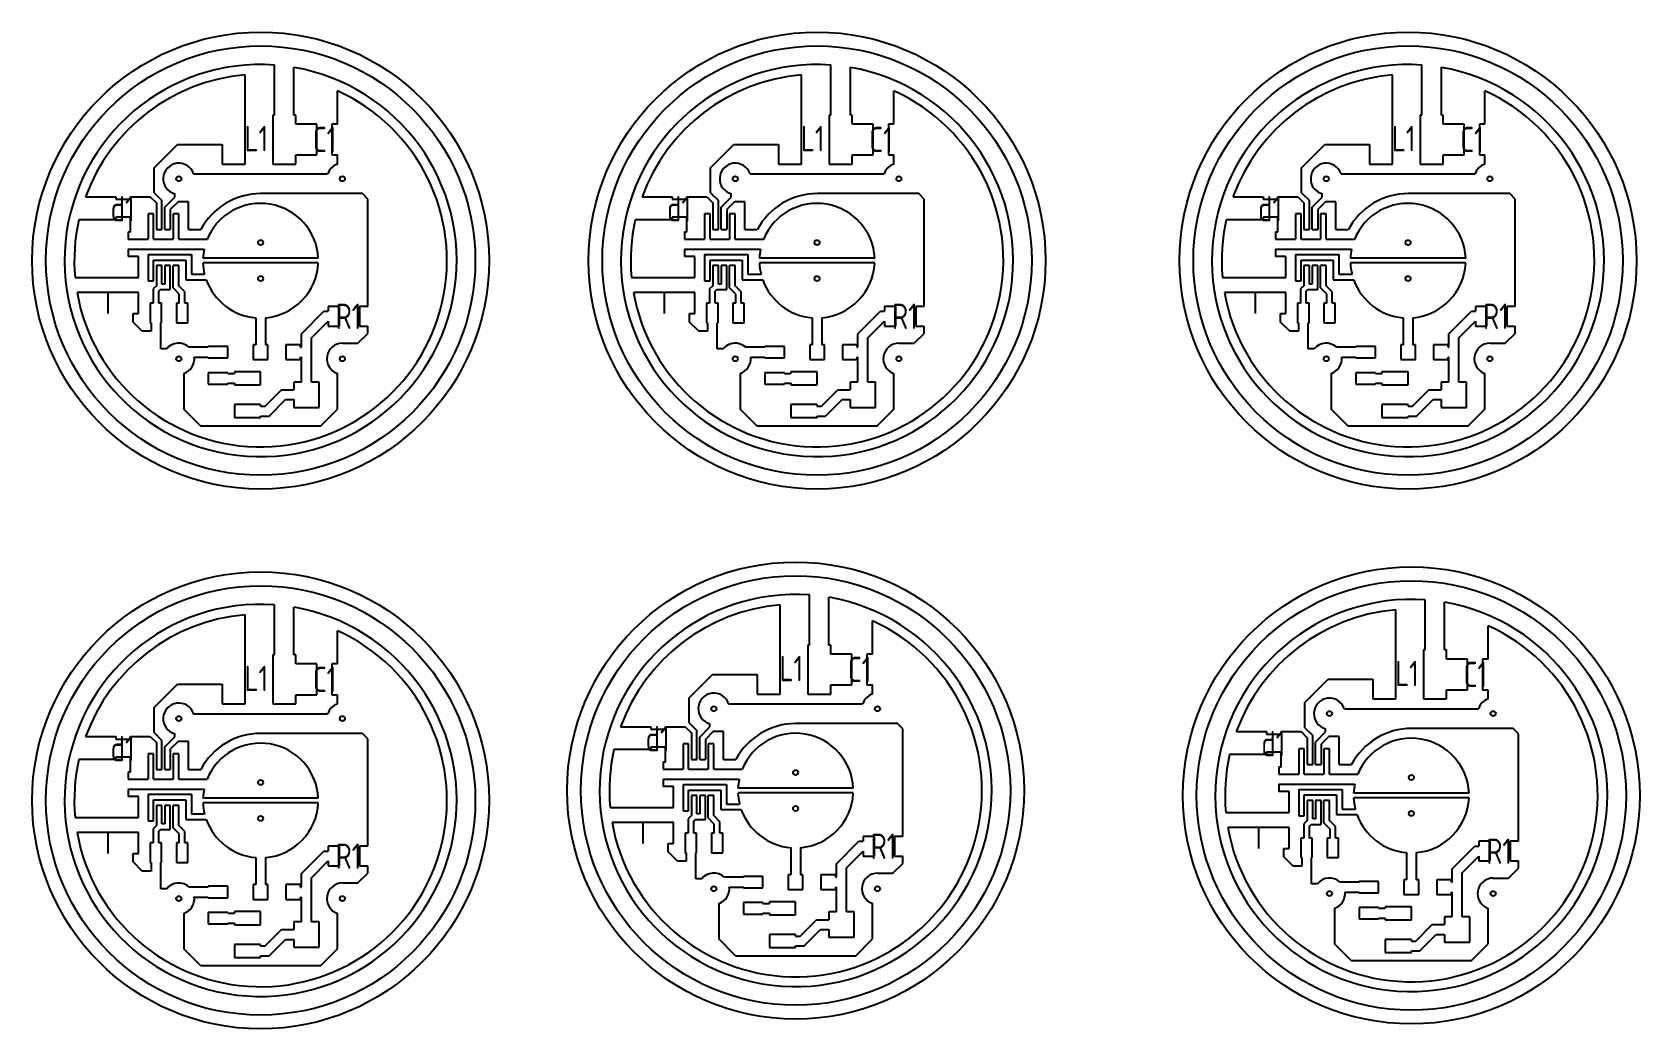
# Paper-space layout 'Layout1' of a CAD drawing. Extents: x 2 to 129, y 16 to 94.
# The model-space entities are those that its viewports show. They can reach past a viewport. Long polylines and large blocks are cut down to what shows.
import ezdxf
from ezdxf.enums import TextEntityAlignment as Align

# ---------------------------------------------------------------- set-up
doc = ezdxf.new("R2010")
doc.units = 0
doc.header["$MEASUREMENT"] = 0
doc.layers.add('designations', color=2, linetype='CONTINUOUS')
doc.layers.add('track', color=1, linetype='CONTINUOUS')
doc.layers.add('vp', color=1, linetype='CONTINUOUS', plot=False)
doc.styles.add('pspace', font='archs.shx', dxfattribs={"width": 0.9, "height": 2})

msp = doc.modelspace()

# ---------------------------------------------------------------- linework, layer by layer
at = {"layer": 'track', "color": 4}
for p, q in [((508.42, 519.77), (508.42, 523.73)), ((509.96, 519.77), (509.96, 523.54)), ((506.1, 515.9), (506.1, 522.93)), ((513.39, 519.05), (513.39, 521.68)), ((508.42, 519.77), (508.29, 519.77)), ((508.29, 519.77), (508.29, 515.9)), ((510.1, 519.77), (509.96, 519.77)), ((510.1, 519.05), (510.1, 519.77)), ((511.77, 519.05), (510.1, 519.05)), ((511.77, 519.05), (510.12, 519.05)), ((510.12, 519.05), (510.12, 519.05)), ((511.77, 516.62), (511.77, 519.05)), ((513.39, 519.05), (512.96, 519.05)), ((512.96, 519.05), (512.96, 516.62)), ((498.93, 515.61), (500.77, 517.45)), ((500.77, 517.45), (504.29, 517.45)), ((504.29, 517.45), (504.29, 515.9)), ((510.1, 516.62), (511.77, 516.62)), ((510.1, 515.9), (510.1, 516.62)), ((510.12, 516.62), (510.12, 516.62)), ((510.12, 516.62), (511.77, 516.62)), ((512.96, 516.62), (513.39, 516.62)), ((513.39, 515.9), (513.39, 516.62)), ((498.93, 513.63), (498.93, 515.61)), ((504.29, 515.9), (506.1, 515.9)), ((508.29, 515.9), (510.1, 515.9)), ((502.04, 515.12), (512.62, 515.12)), ((493.51, 513.32), (495.9, 513.32)), ((495.9, 513.32), (495.9, 513.12)), ((495.9, 513.12), (497.06, 513.12)), ((497.06, 513.12), (497.06, 513.32)), ((497.06, 513.32), (498.62, 513.32)), ((498.62, 513.32), (499.1, 512.84)), ((498.93, 513.63), (499.54, 513.02)), ((499.1, 512.84), (499.1, 510.73)), ((499.54, 510.73), (499.54, 513.02)), ((499.76, 512.5), (500.56, 513.3)), ((500.81, 512.93), (500.2, 512.32)), ((500.56, 513.3), (500.56, 513.55)), ((501.64, 512.93), (500.81, 512.93)), ((501.64, 510.73), (501.64, 512.93)), ((515.36, 513.57), (507.33, 513.57)), ((515.79, 513.14), (515.36, 513.57)), ((515.79, 504.66), (515.79, 513.14)), ((497.06, 511.7), (495.9, 511.7)), ((495.9, 511.7), (495.9, 511.51)), ((497.06, 510.54), (497.06, 511.7)), ((498.44, 511.96), (498.44, 509.96)), ((498.88, 511.96), (498.44, 511.96)), ((498.88, 509.96), (498.88, 511.96)), ((499.76, 510.73), (499.76, 512.5)), ((500.2, 512.32), (500.2, 510.73)), ((500.42, 511.96), (500.42, 509.96)), ((500.86, 511.96), (500.42, 511.96)), ((500.86, 509.96), (500.86, 511.96)), ((495.9, 511.51), (492.98, 511.51)), ((496.87, 510.54), (496.87, 509.96)), ((496.87, 510.54), (497.06, 510.54)), ((499.1, 510.73), (499.54, 510.73)), ((499.76, 510.73), (500.2, 510.73)), ((501.64, 510.73), (502.61, 510.73)), ((496.87, 509.96), (498.44, 509.96)), ((496.87, 509.18), (502.87, 509.18)), ((496.87, 509.18), (496.87, 508.59)), ((498.88, 509.96), (500.42, 509.96)), ((500.86, 509.96), (503.11, 509.96)), ((497.69, 508.59), (496.87, 508.59)), ((497.69, 506.94), (497.69, 508.59)), ((498.44, 508.76), (498.44, 506.67)), ((498.44, 508.76), (501.87, 508.76)), ((498.88, 506.67), (498.88, 508.32)), ((498.88, 508.32), (501.43, 508.32)), ((499.1, 507.89), (499.1, 506.3)), ((499.54, 507.89), (499.1, 507.89)), ((499.54, 506.43), (499.54, 507.89)), ((499.76, 507.89), (499.76, 506.43)), ((500.2, 507.89), (499.76, 507.89)), ((500.2, 505.99), (500.2, 507.89)), ((500.42, 506.12), (500.42, 507.89)), ((500.86, 507.89), (500.42, 507.89)), ((500.86, 506.3), (500.86, 507.89)), ((501.43, 508.32), (501.43, 506.77)), ((501.87, 508.76), (501.87, 507.21)), ((511.88, 508.47), (502.78, 508.47)), ((511.88, 508.09), (502.78, 508.09)), ((492.68, 506.94), (497.69, 506.94)), ((498.44, 506.67), (498.88, 506.67)), ((501.43, 506.77), (503.04, 506.77)), ((501.87, 507.21), (502.91, 507.21)), ((497.69, 505.75), (492.84, 505.75)), ((495.27, 505.75), (495.27, 504.09)), ((497.69, 504.09), (497.69, 505.75)), ((499.1, 506.3), (498.84, 506.04)), ((498.84, 506.04), (498.84, 504.92)), ((499.28, 505.86), (499.41, 505.99)), ((499.28, 504.92), (499.28, 505.86)), ((499.41, 505.99), (500.2, 505.99)), ((499.76, 506.43), (499.54, 506.43)), ((500.91, 505.63), (500.42, 506.12)), ((501.35, 505.82), (500.86, 506.3)), ((500.91, 504.92), (500.91, 505.63)), ((501.35, 504.92), (501.35, 505.82)), ((497.26, 503.43), (497.26, 504.09)), ((497.26, 504.09), (497.69, 504.09)), ((498.84, 504.92), (498.61, 504.92)), ((498.61, 504.92), (498.61, 503.37)), ((499.51, 504.92), (499.28, 504.92)), ((499.51, 503.37), (499.51, 504.92)), ((500.91, 504.92), (500.68, 504.92)), ((500.68, 504.92), (500.68, 503.37)), ((501.58, 504.92), (501.35, 504.92)), ((501.58, 503.37), (501.58, 504.92)), ((510.55, 502.5), (512.33, 504.28)), ((512.33, 504.28), (512.66, 504.28)), ((513.56, 504.66), (512.66, 504.66)), ((512.66, 504.66), (512.66, 504.28)), ((513.56, 503.11), (513.56, 504.66)), ((515.2, 504.66), (515.14, 504.66)), ((515.14, 504.66), (515.14, 503.11)), ((515.79, 504.66), (515.2, 504.66)), ((497.99, 502.7), (497.26, 503.43)), ((498.68, 502.7), (497.99, 502.7)), ((498.61, 503.37), (498.68, 503.37)), ((498.68, 503.37), (498.68, 502.7)), ((499.45, 501.3), (499.45, 503.37)), ((499.45, 503.37), (499.51, 503.37)), ((500.68, 503.37), (501.58, 503.37)), ((506.94, 503.77), (506.94, 501.63)), ((507.72, 503.77), (507.72, 501.63)), ((511.34, 502.18), (512.66, 503.5)), ((512.66, 503.5), (512.66, 503.11)), ((512.66, 503.11), (513.56, 503.11)), ((515.14, 503.11), (515.2, 503.11)), ((515.2, 503.11), (515.79, 503.11)), ((515.79, 502.53), (515.79, 503.11)), ((503.2, 501.44), (501.7, 501.44)), ((504.75, 501.5), (503.2, 501.5)), ((503.2, 501.5), (503.2, 501.44)), ((504.75, 500.59), (504.75, 501.5)), ((506.75, 501.63), (506.75, 500.46)), ((506.94, 501.63), (506.75, 501.63)), ((507.91, 501.63), (507.72, 501.63)), ((507.91, 500.46), (507.91, 501.63)), ((510.49, 501.63), (509.33, 501.63)), ((509.33, 501.63), (509.33, 500.46)), ((510.49, 501.44), (510.49, 501.63)), ((510.49, 501.44), (510.55, 501.44)), ((510.55, 501.44), (510.55, 502.5)), ((511.34, 498.69), (511.34, 502.18)), ((513.79, 501.76), (515.01, 501.76)), ((515.01, 501.76), (515.79, 502.53)), ((499.92, 501.3), (499.45, 501.3)), ((502.09, 500.65), (503.2, 500.65)), ((503.2, 500.65), (503.2, 500.59)), ((503.2, 500.59), (504.75, 500.59)), ((506.75, 500.46), (507.91, 500.46)), ((509.33, 500.46), (510.49, 500.46)), ((510.49, 500.65), (510.55, 500.65)), ((510.49, 500.46), (510.49, 500.65)), ((510.55, 498.69), (510.55, 500.65)), ((501.26, 499.37), (501.26, 496.56)), ((504.75, 499.43), (503.2, 499.43)), ((503.2, 499.43), (503.2, 498.53)), ((504.75, 499.37), (504.75, 499.43)), ((504.75, 499.37), (505.26, 499.37)), ((507.33, 499.5), (505.26, 499.5)), ((505.26, 499.5), (505.26, 499.37)), ((507.33, 498.46), (507.33, 499.5)), ((513.39, 496.56), (513.39, 499.37)), ((503.2, 498.53), (504.75, 498.53)), ((504.75, 498.59), (505.26, 498.59)), ((504.75, 498.53), (504.75, 498.59)), ((505.26, 498.59), (505.26, 498.46)), ((505.26, 498.46), (507.33, 498.46)), ((507.68, 496.79), (508.97, 498.08)), ((508.97, 498.08), (509.95, 498.08)), ((510.55, 498.69), (509.95, 498.69)), ((509.95, 498.69), (509.95, 498.08)), ((511.94, 498.69), (511.34, 498.69)), ((511.94, 496.69), (511.94, 498.69)), ((502.58, 495.24), (501.26, 496.56)), ((507.33, 496.91), (505.26, 496.91)), ((505.26, 496.91), (505.26, 495.88)), ((507.33, 496.79), (507.33, 496.91)), ((507.33, 496.79), (507.68, 496.79)), ((508.01, 496.01), (509.3, 497.3)), ((509.3, 497.3), (509.95, 497.3)), ((509.95, 497.3), (509.95, 496.69)), ((509.95, 496.69), (511.94, 496.69)), ((512.07, 495.24), (513.39, 496.56)), ((502.58, 495.24), (512.07, 495.24)), ((505.26, 495.88), (507.33, 495.88)), ((507.33, 496.01), (508.01, 496.01)), ((507.33, 495.88), (507.33, 496.01))]:
    msp.add_line(p, q, dxfattribs=at)
for centre, radius in [((507.33, 508.28), 16.95), ((500.87, 514.74), 0.2), ((513.79, 514.74), 0.2), ((507.33, 509.7), 0.2), ((507.33, 506.86), 0.2), ((500.87, 500.53), 0.2), ((513.79, 500.53), 0.2)]:
    msp.add_circle(centre, radius, dxfattribs=at)
for centre, radius, start, end in [((507.33, 508.28), 15.48, 85.9502, 80.1959), ((507.33, 508.28), 14.71, 94.8015, 159.972), ((507.33, 508.28), 14.71, 189.9077, 65.643), ((500.87, 514.74), 1.23, 18.3845, 255.5809), ((513.79, 514.74), 1.23, 108.6048, 161.641), ((507.33, 508.24), 5.33, 90, 152.1512), ((507.33, 508.24), 4.56, 2.8606, 157.8851), ((507.33, 508.28), 14.71, 167.3208, 185.2376), ((507.33, 508.24), 4.56, 168.0776, 177.1394), ((507.33, 508.31), 4.56, 182.8606, 194.085), ((507.33, 508.31), 4.56, 274.8725, 357.1394), ((507.33, 508.31), 4.56, 199.858, 265.1275), ((500.87, 500.53), 1.23, 47.7318, 140.8246), ((513.79, 500.53), 1.23, 90, 251.3952), ((500.87, 500.53), 1.23, 288.6048, 5.8501)]:
    msp.add_arc(centre, radius, start, end, dxfattribs=at)

# ---------------------------------------------------------------- texts
at = {"layer": 'designations', "linetype": 'Continuous', "style": 'pspace', "width": 0.9}
for s, p in [('L1', (506.99, 517.91)), ('C1', (512.38, 517.84)), ('d1', (496.44, 512.37)), ('R1', (514.27, 503.88))]:
    msp.add_text(s, height=2, dxfattribs=at).set_placement(p, align=Align.MIDDLE_CENTER)

psp = doc.layouts.get("Layout1")

# ---------------------------------------------------------------- linework, layer by layer
at = {"layer": 'vp', "linetype": 'Continuous'}
for centre in [(20.18, 76.39), (64.11, 76.39), (110.77, 76.39), (62.42, 34.55), (111.03, 34.16), (20.18, 33.77)]:
    psp.add_circle(centre, 18.04, dxfattribs=at)

# ---------------------------------------------------------------- viewports
vp = psp.add_viewport(center=(20.18, 76.39), size=(36.07, 36.074), view_center_point=(507.33, 508.28), view_height=36.074, dxfattribs=at)
vp.dxf.flags = 0x10000  # cut along an outline
vp.dxf.clipping_boundary_handle = psp.add_lwpolyline([(2.14, 76.39, 1), (38.22, 76.39, 1)], format="xyb", close=True, dxfattribs={"invisible": 1}).dxf.handle
for center, size, view_height, status, outline in [((64.11, 76.39), (36.07, 36.0741), 36.0741, 3, [(46.07, 76.39, 1), (82.15, 76.39, 1)]), ((110.77, 76.39), (36.07, 36.074), 36.074, 4, [(92.74, 76.39, 1), (128.81, 76.39, 1)]), ((62.42, 34.55), (36.07, 36.074), 36.074, 6, [(44.38, 34.55, 1), (80.46, 34.55, 1)]), ((111.03, 34.16), (36.07, 36.074), 36.074, 5, [(93, 34.16, 1), (129.07, 34.16, 1)]), ((20.18, 33.77), (36.07, 36.074), 36.074, 7, [(2.14, 33.77, 1), (38.22, 33.77, 1)])]:
    vp = psp.add_viewport(center=center, size=size, view_center_point=(507.33, 508.28), view_height=view_height, status=status, dxfattribs=at)
    vp.dxf.flags = 0x10000  # cut along an outline
    vp.dxf.clipping_boundary_handle = psp.add_lwpolyline(outline, format="xyb", close=True, dxfattribs={"invisible": 1}).dxf.handle

doc.saveas('drawing.dxf')
